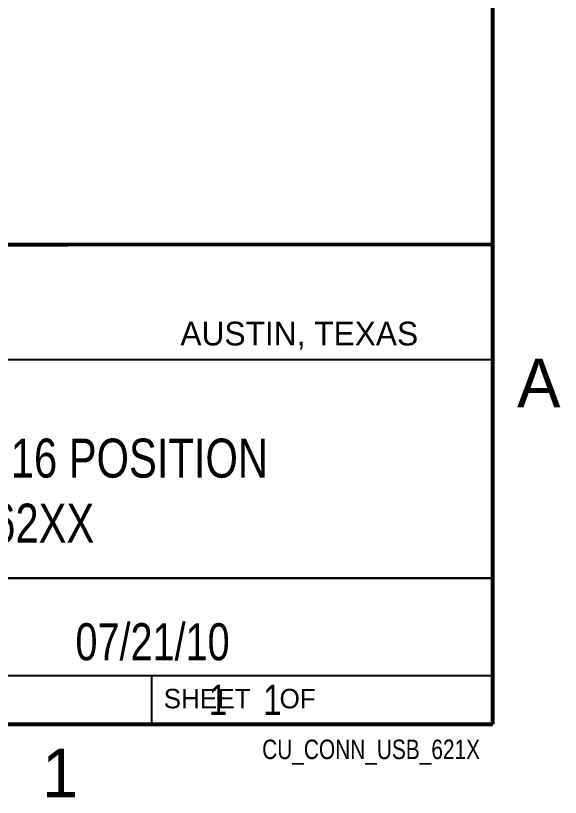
# Model space of a CAD drawing. Header units: inches. Extents: x 0 to 22, y 0 to 17.
# Drawn here: x 19.053 to 21.847, y 0.125 to 4.134 of the extents above; entities that cross this region are included whole.
import ezdxf
from ezdxf.enums import TextEntityAlignment as Align

# ---------------------------------------------------------------- set-up
doc = ezdxf.new("R2010")
doc.units = ezdxf.units.IN
doc.header["$LTSCALE"] = 1.21
doc.header["$MEASUREMENT"] = 0
doc.layers.get('0').update_dxf_attribs({"linetype": 'CONTINUOUS'})
doc.styles.get("Standard").update_dxf_attribs({"font": 'txt', "width": 0.8})

msp = doc.modelspace()

# ---------------------------------------------------------------- linework, layer by layer
at = {"color": 2, "linetype": 'CONTINUOUS'}
for p, q in [((16.3737, 2.9596), (21.5037, 2.9596)), ((16.375, 2.96), (21.5, 2.96)), ((21.5037, 2.9596), (21.5037, 1.2496)), ((16.7288, 2.37), (21.5, 2.37)), ((16.3737, 1.2496), (21.5037, 1.2496)), ((18.01, 1.25), (21.5, 1.25)), ((21.5, 1.25), (21.5, 0.75)), ((16.375, 0.75), (21.5, 0.75)), ((18.01, 0.75), (21.5, 0.75)), ((19.75, 0.75), (21.5, 0.75)), ((19.75, 0.75), (19.75, 0.5)), ((21.5, 0.75), (21.5, 0.5)), ((19.75, 0.5), (21.5, 0.5)), ((20.4977, 0.4994), (21.4977, 0.4994)), ((20.4977, 0.4994), (20.4977, 0.4989)), ((20.4977, 0.4989), (21.4977, 0.4989)), ((21.4977, 0.4994), (21.4977, 0.4989))]:
    msp.add_line(p, q, dxfattribs=at)
at = {"color": 7, "linetype": 'CONTINUOUS', "const_width": 0.02}
for points in [[(21.5, 0.5), (21.5, 16.5)], [(13.6, 2.9595), (21.5, 2.96)], [(0.5, 0.5), (21.5, 0.5)]]:
    msp.add_lwpolyline(points, dxfattribs=at)

# ---------------------------------------------------------------- texts
at = {"color": 2, "linetype": 'CONTINUOUS'}
for s, height, p in [('AUSTIN, TEXAS', 0.121576, (19.898, 2.4426)), ('A', 0.25, (21.625, 2.125)), ('SHEET    OF', 0.1, (19.8121, 0.5815)), ('1', 0.25, (19.1875, 0.125))]:
    msp.add_text(s, height=height, dxfattribs=at).set_placement(p)
at = {"color": 2, "linetype": 'CONTINUOUS', "width": 0.8}
msp.add_text('CU_CONN_USB_621X', height=0.1, dxfattribs=at).set_placement((21.4352, 0.3213), align=Align.RIGHT)
at = {"color": 7, "linetype": 'CONTINUOUS'}
for s, insert, char_height, width, attachment_point in [('CONNECTOR, 16 POSITION\\PUSB-62XX', (18.9387, 1.9646), 0.2, 3.52, 2), ('07/21/10 ', (19.755, 1.0181), 0.19, 1.368, 2), ('     1    1', (19.8125, 0.7031), 0.15625, 1.375, 1)]:
    msp.add_mtext(s, dxfattribs=dict(at, insert=insert, char_height=char_height, width=width, attachment_point=attachment_point))

doc.saveas('drawing.dxf')
